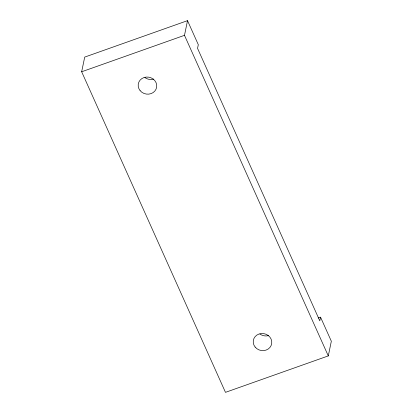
<?xml version="1.0" encoding="UTF-8"?>
<svg xmlns="http://www.w3.org/2000/svg" width="413" height="413" viewBox="0 0 413 413"><rect width="100%" height="100%" fill="white"/><g stroke="black" fill="none" stroke-linecap="round" stroke-linejoin="round"><path stroke-width="0.62" d="M320.55 317.179L331.334 341.226L328.294 355.903L225.477 392.35L81.666 71.774L84.706 57.097L187.523 20.65L198.312 44.692L197.548 48.362L319.791 320.849L320.55 317.179L318.16 318.031M328.294 355.903L184.487 35.327L187.523 20.65M81.666 71.774L184.487 35.327M153.528 79.126A9.323 8.539 11.7 0 1 144.875 77.567M268.574 335.583A9.323 8.539 11.7 0 1 259.922 334.029M140.11 90.617A9.323 8.539 11.7 0 0 156.057 89.131A9.323 8.539 11.7 0 0 146.202 77.081A9.323 8.539 11.7 0 0 140.11 90.617M255.157 347.075A9.323 8.539 11.7 0 0 271.104 345.588A9.323 8.539 11.7 0 0 261.248 333.539A9.323 8.539 11.7 0 0 255.157 347.075"/></g></svg>
